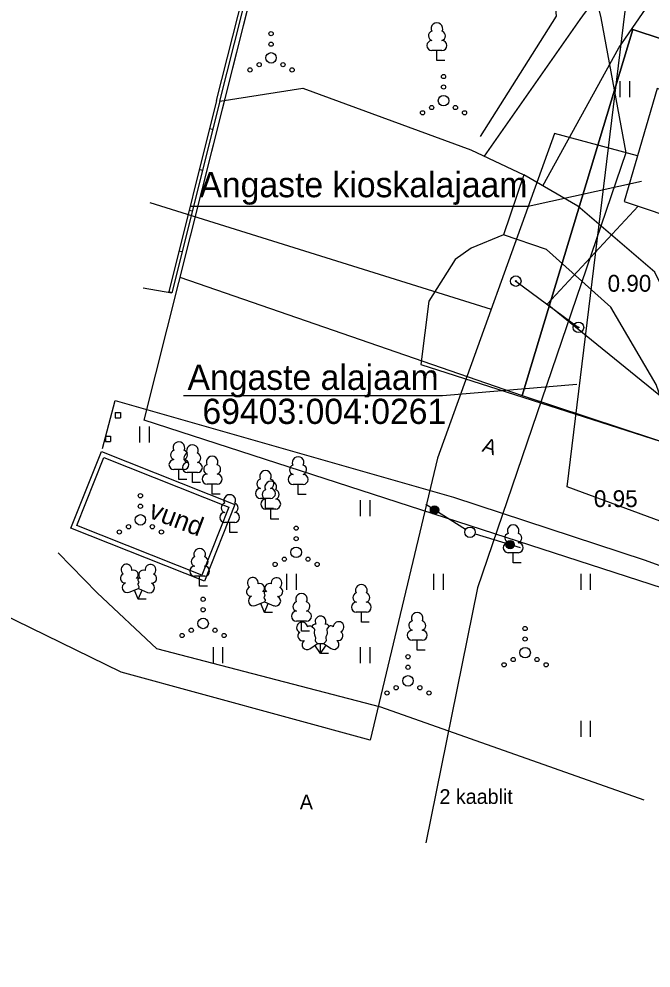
# Model space of a CAD drawing. Extents: x 639606 to 640670, y 6454775 to 6455795.
# Drawn here: x 640223.54 to 640253.62, y 6455038.12 to 6455083.28 of the extents above; entities that cross this region are included whole.
import ezdxf

# ---------------------------------------------------------------- set-up
doc = ezdxf.new("R2010")
doc.units = 0
for name, color, linetype in [('AED', 7, 'Continuous'), ('HALJASTUS', 7, 'Continuous'), ('HOONE', 7, 'Continuous'), ('KPOHULIIN', 7, 'Continuous'), ('MOOTPIIR', 7, 'Continuous'), ('MPKAABEL', 7, 'Continuous'), ('PIIR', 7, 'Continuous'), ('POST', 7, 'Continuous'), ('PUU', 7, 'Continuous'), ('SIOHULIIN', 7, 'Continuous'), ('TEE', 7, 'Continuous')]:
    doc.layers.add(name, color=color, linetype=linetype)

msp = doc.modelspace()

# ---------------------------------------------------------------- linework, layer by layer
at = {"layer": 'AED'}
for p, q in [((640232.944, 6455079.406), (640230.663, 6455070.291)), ((640233.09, 6455079.37), (640230.809, 6455070.255)), ((640232.751, 6455078.016), (640232.606, 6455078.052)), ((640232.266, 6455076.076), (640232.12, 6455076.112)), ((640231.78, 6455074.135), (640231.635, 6455074.172)), ((640231.295, 6455072.195), (640231.149, 6455072.232)), ((640230.809, 6455070.255), (640230.663, 6455070.291)), ((640228.114, 6455064.547), (640228.114, 6455064.297)), ((640228.114, 6455064.547), (640228.364, 6455064.547)), ((640228.364, 6455064.547), (640228.364, 6455064.297)), ((640228.114, 6455064.297), (640228.364, 6455064.297)), ((640227.648, 6455063.426), (640227.648, 6455063.176)), ((640227.648, 6455063.426), (640227.898, 6455063.426)), ((640227.898, 6455063.426), (640227.898, 6455063.176)), ((640227.648, 6455063.176), (640227.898, 6455063.176))]:
    msp.add_line(p, q, dxfattribs=at)
for points in [[(640232.945, 6455079.407), (640236.825, 6455094.723), (640250.156, 6455147.063), (640252.276, 6455155.914), (640253.917, 6455162.255), (640250.244, 6455166.968), (640239.575, 6455172.671), (640226.052, 6455179.781), (640220.939, 6455182.404)], [(640233.09, 6455079.37), (640236.97, 6455094.686), (640250.302, 6455147.027), (640252.422, 6455155.878), (640254.081, 6455162.289), (640250.343, 6455167.085), (640239.645, 6455172.804), (640226.121, 6455179.914), (640221.001, 6455182.541)]]:
    msp.add_lwpolyline(points, dxfattribs=at)
at = {"layer": 'HALJASTUS'}
for p, q in [((640252.14, 6455080.324), (640252.14, 6455079.563)), ((640252.595, 6455080.324), (640252.595, 6455079.563)), ((640229.272, 6455063.881), (640229.272, 6455063.119)), ((640229.728, 6455063.881), (640229.728, 6455063.119)), ((640239.772, 6455060.381), (640239.772, 6455059.619)), ((640240.228, 6455060.381), (640240.228, 6455059.619)), ((640236.272, 6455056.881), (640236.272, 6455056.119)), ((640236.728, 6455056.881), (640236.728, 6455056.119)), ((640243.272, 6455056.881), (640243.272, 6455056.119)), ((640243.728, 6455056.881), (640243.728, 6455056.119)), ((640250.272, 6455056.881), (640250.272, 6455056.119)), ((640250.728, 6455056.881), (640250.728, 6455056.119)), ((640232.772, 6455053.381), (640232.772, 6455052.619)), ((640233.228, 6455053.381), (640233.228, 6455052.619)), ((640239.772, 6455053.381), (640239.772, 6455052.619)), ((640240.228, 6455053.381), (640240.228, 6455052.619)), ((640250.272, 6455049.881), (640250.272, 6455049.119)), ((640250.728, 6455049.881), (640250.728, 6455049.119))]:
    msp.add_line(p, q, dxfattribs=at)
msp.add_lwpolyline([(640245.506, 6455077.692), (640249.119, 6455083.408), (640248.773, 6455087.521), (640249.336, 6455094.632), (640247.877, 6455097.127), (640247.281, 6455102.369), (640249.166, 6455108.9), (640247.941, 6455119.95), (640247.921, 6455128.717), (640246.774, 6455133.007)], dxfattribs=at)
for centre, radius in [((640235.535, 6455082.58), 0.1), ((640235.535, 6455082.08), 0.1), ((640235.535, 6455081.43), 0.25), ((640234.97, 6455081.105), 0.1), ((640236.1, 6455081.105), 0.1), ((640234.535, 6455080.855), 0.1), ((640236.535, 6455080.855), 0.1), ((640243.744, 6455080.541), 0.1), ((640243.744, 6455080.041), 0.1), ((640243.744, 6455079.391), 0.25), ((640242.744, 6455078.816), 0.1), ((640243.179, 6455079.066), 0.1), ((640244.309, 6455079.066), 0.1), ((640244.744, 6455078.816), 0.1), ((640229.316, 6455060.591), 0.1), ((640229.316, 6455060.091), 0.1), ((640229.316, 6455059.441), 0.25), ((640228.316, 6455058.866), 0.1), ((640228.751, 6455059.116), 0.1), ((640229.881, 6455059.116), 0.1), ((640230.316, 6455058.866), 0.1), ((640236.729, 6455059.048), 0.1), ((640236.729, 6455058.548), 0.1), ((640236.729, 6455057.898), 0.25), ((640236.164, 6455057.573), 0.1), ((640237.294, 6455057.573), 0.1), ((640235.729, 6455057.323), 0.1), ((640237.729, 6455057.323), 0.1), ((640232.301, 6455055.665), 0.1), ((640232.301, 6455055.165), 0.1), ((640232.301, 6455054.515), 0.25), ((640231.301, 6455053.94), 0.1), ((640231.736, 6455054.19), 0.1), ((640232.866, 6455054.19), 0.1), ((640233.301, 6455053.94), 0.1), ((640247.625, 6455054.272), 0.1), ((640247.625, 6455053.772), 0.1), ((640247.625, 6455053.122), 0.25), ((640242.053, 6455052.929), 0.1), ((640246.625, 6455052.547), 0.1), ((640247.06, 6455052.797), 0.1), ((640248.19, 6455052.797), 0.1), ((640248.625, 6455052.547), 0.1), ((640242.053, 6455052.429), 0.1), ((640242.053, 6455051.779), 0.25), ((640241.053, 6455051.204), 0.1), ((640241.488, 6455051.454), 0.1), ((640242.618, 6455051.454), 0.1), ((640243.053, 6455051.204), 0.1)]:
    msp.add_circle(centre, radius, dxfattribs=at)
at = {"layer": 'HOONE'}
for points in [[(640259.832, 6455077.996), (640253.911, 6455079.978), (640252.343, 6455074.594), (640258.264, 6455072.612), (640259.832, 6455077.996)], [(640231.702, 6455074.372), (640247.779, 6455074.372), (640253.163, 6455075.561)], [(640233.81, 6455060.171), (640232.36, 6455056.527), (640226.007, 6455059.054), (640227.457, 6455062.698), (640233.81, 6455060.171)], [(640233.52, 6455060.046), (640232.235, 6455056.817), (640226.297, 6455059.179), (640227.582, 6455062.408), (640233.52, 6455060.046)]]:
    msp.add_lwpolyline(points, dxfattribs=at)
at = {"layer": 'KPOHULIIN'}
msp.add_lwpolyline([(640339.365, 6454952.002), (640301.742, 6455026.618), (640248.672, 6455069.705), (640253.003, 6455074.373)], dxfattribs=at)
at = {"layer": 'MOOTPIIR'}
msp.add_lwpolyline([(640346.658, 6454983.771), (640351.148, 6455023.534), (640249.625, 6455061.013), (640253.34, 6455091.476), (640243.186, 6455127.8), (640249.625, 6455164.125), (640173.674, 6455198.963)], dxfattribs=at)
at = {"layer": 'MPKAABEL'}
msp.add_line((640229.764, 6455074.546), (640246.011, 6455069.469), dxfattribs=at)
for points in [[(640240.443, 6455108.134), (640242.778, 6455106.189), (640246.162, 6455100.478), (640248.302, 6455096.587), (640249.524, 6455091.573), (640250.571, 6455086.026), (640251.23, 6455083.339), (640252.427, 6455076.912)], [(640252.975, 6455076.764), (640249.018, 6455077.83), (640243.463, 6455062.382), (640240.245, 6455048.953), (640228.398, 6455052.198), (640221.218, 6455055.693), (640215.611, 6455060.286), (640208.097, 6455066.757), (640195.421, 6455072.308), (640175.275, 6455077.439), (640163.214, 6455082.258), (640148.371, 6455088.659), (640142.146, 6455091.892), (640146.178, 6455103.309)], [(640252.427, 6455076.912), (640245.352, 6455056.206), (640242.904, 6455044.068)]]:
    msp.add_lwpolyline(points, dxfattribs=at)
at = {"layer": 'PIIR'}
for points in [[(640220.95, 6455182.86), (640250.42, 6455167.53), (640254.29, 6455162.67), (640231.2, 6455070.99), (640247.49, 6455065.36), (640252.76, 6455082.78), (640262.71, 6455079.5), (640256.86, 6455062.27), (640313.27, 6455041.84), (640266.62, 6455146.66), (640228.06, 6455275.75), (640184.37, 6455492.9)], [(640231.372, 6455065.36), (640243.692, 6455065.36), (640250.092, 6455065.893)]]:
    msp.add_lwpolyline(points, dxfattribs=at)
for points in [[(640250.42, 6455167.53), (640220.95, 6455182.86), (640173.43, 6455202.17), (640064.91, 6455229.93), (640048.48, 6455202.37), (640035.37, 6455134.35), (640088.84, 6455112.08), (640115.58, 6455087.97), (640128.83, 6455064.66), (640115.24, 6454962.36), (640346.71, 6454862.78), (640316.28, 6455033.48), (640279.08, 6455046.98), (640257.06, 6455055.26), (640229.49, 6455064.18), (640254.29, 6455162.67)], [(640247.49, 6455065.36), (640256.86, 6455062.27), (640262.71, 6455079.5), (640252.76, 6455082.78)]]:
    msp.add_lwpolyline(points, close=True, dxfattribs=at)
at = {"layer": 'POST'}
msp.add_line((640247.181, 6455070.806), (640250.164, 6455068.604), dxfattribs=at)
for centre, radius in [((640247.181, 6455070.806), 0.25), ((640247.181, 6455070.806), 0.0234), ((640250.164, 6455068.604), 0.25), ((640250.164, 6455068.604), 0.0234), ((640245.004, 6455058.853), 0.25)]:
    msp.add_circle(centre, radius, dxfattribs=at)
at = {"layer": 'PUU'}
for p, q in [((640243.668, 6455081.777), (640243.188, 6455081.777)), ((640243.428, 6455081.302), (640243.428, 6455081.777)), ((640243.808, 6455081.302), (640243.428, 6455081.302)), ((640231.391, 6455061.834), (640230.911, 6455061.834)), ((640231.151, 6455061.359), (640231.151, 6455061.834)), ((640232.029, 6455061.695), (640231.549, 6455061.695)), ((640231.789, 6455061.22), (640231.789, 6455061.695)), ((640231.531, 6455061.359), (640231.151, 6455061.359)), ((640232.169, 6455061.22), (640231.789, 6455061.22)), ((640232.971, 6455061.147), (640232.491, 6455061.147)), ((640232.731, 6455060.672), (640232.731, 6455061.147)), ((640237.061, 6455061.128), (640236.581, 6455061.128)), ((640236.821, 6455060.653), (640236.821, 6455061.128)), ((640233.111, 6455060.672), (640232.731, 6455060.672)), ((640235.507, 6455060.463), (640235.027, 6455060.463)), ((640235.267, 6455059.988), (640235.267, 6455060.463)), ((640237.201, 6455060.653), (640236.821, 6455060.653)), ((640235.647, 6455059.988), (640235.267, 6455059.988)), ((640235.757, 6455059.957), (640235.277, 6455059.957)), ((640235.517, 6455059.482), (640235.517, 6455059.957)), ((640235.897, 6455059.482), (640235.517, 6455059.482)), ((640233.805, 6455059.32), (640233.325, 6455059.32)), ((640233.565, 6455058.845), (640233.565, 6455059.32)), ((640233.945, 6455058.845), (640233.565, 6455058.845)), ((640247.3, 6455057.881), (640246.82, 6455057.881)), ((640247.06, 6455057.406), (640247.06, 6455057.881)), ((640247.44, 6455057.406), (640247.06, 6455057.406)), ((640232.376, 6455056.763), (640231.896, 6455056.763)), ((640232.136, 6455056.288), (640232.136, 6455056.763)), ((640232.516, 6455056.288), (640232.136, 6455056.288)), ((640228.775, 6455055.997), (640229.22, 6455056.172)), ((640229.215, 6455055.662), (640229.04, 6455056.102)), ((640229.215, 6455055.662), (640229.395, 6455056.102)), ((640229.22, 6455056.172), (640229.66, 6455055.992)), ((640229.595, 6455055.662), (640229.215, 6455055.662)), ((640234.781, 6455055.364), (640235.226, 6455055.539)), ((640235.221, 6455055.029), (640235.046, 6455055.469)), ((640235.221, 6455055.029), (640235.401, 6455055.469)), ((640235.226, 6455055.539), (640235.666, 6455055.359)), ((640235.601, 6455055.029), (640235.221, 6455055.029)), ((640240.071, 6455055.049), (640239.591, 6455055.049)), ((640239.831, 6455054.574), (640239.831, 6455055.049)), ((640237.221, 6455054.62), (640236.741, 6455054.62)), ((640236.981, 6455054.145), (640236.981, 6455054.62)), ((640240.211, 6455054.574), (640239.831, 6455054.574)), ((640237.361, 6455054.145), (640236.981, 6455054.145)), ((640237.379, 6455053.308), (640237.739, 6455053.563)), ((640237.739, 6455053.563), (640238.034, 6455053.563)), ((640237.889, 6455053.088), (640237.889, 6455053.563)), ((640238.034, 6455053.563), (640238.394, 6455053.318)), ((640242.731, 6455053.713), (640242.251, 6455053.713)), ((640242.491, 6455053.238), (640242.491, 6455053.713)), ((640237.889, 6455053.088), (640237.614, 6455053.473)), ((640237.889, 6455053.088), (640238.159, 6455053.478)), ((640238.269, 6455053.088), (640237.889, 6455053.088)), ((640242.871, 6455053.238), (640242.491, 6455053.238))]:
    msp.add_line(p, q, dxfattribs=at)
for points in [[(640229.22, 6455056.667), (640229.2, 6455056.592), (640229.2, 6455056.572), (640229.21, 6455056.542), (640229.23, 6455056.507), (640229.235, 6455056.487), (640229.22, 6455056.452), (640229.195, 6455056.402), (640229.19, 6455056.377), (640229.195, 6455056.362), (640229.205, 6455056.332), (640229.24, 6455056.272), (640229.245, 6455056.252), (640229.24, 6455056.232), (640229.225, 6455056.197), (640229.22, 6455056.172)], [(640235.226, 6455056.034), (640235.206, 6455055.959), (640235.206, 6455055.939), (640235.216, 6455055.909), (640235.236, 6455055.874), (640235.241, 6455055.854), (640235.226, 6455055.819), (640235.201, 6455055.769), (640235.196, 6455055.744), (640235.201, 6455055.729), (640235.211, 6455055.699), (640235.246, 6455055.639), (640235.251, 6455055.619), (640235.246, 6455055.599), (640235.231, 6455055.564), (640235.226, 6455055.539)], [(640237.476, 6455054.375), (640237.579, 6455054.273), (640237.594, 6455054.243), (640237.594, 6455054.188), (640237.579, 6455054.098), (640237.579, 6455054.053), (640237.599, 6455053.973), (640237.639, 6455053.883), (640237.649, 6455053.838), (640237.644, 6455053.793), (640237.629, 6455053.728), (640237.629, 6455053.698), (640237.649, 6455053.658), (640237.674, 6455053.628), (640237.739, 6455053.563)], [(640238.293, 6455054.389), (640238.199, 6455054.273), (640238.184, 6455054.243), (640238.184, 6455054.188), (640238.199, 6455054.098), (640238.204, 6455054.053), (640238.184, 6455053.973), (640238.144, 6455053.883), (640238.134, 6455053.838), (640238.139, 6455053.793), (640238.154, 6455053.728), (640238.154, 6455053.698), (640238.134, 6455053.658), (640238.109, 6455053.628), (640238.039, 6455053.563)]]:
    msp.add_lwpolyline(points, dxfattribs=at)
for centre, radius, start, end in [((640243.428, 6455082.822), 0.277, 332.5799, 207.4201), ((640243.258, 6455082.475), 0.233, 109.0217, 253.1415), ((640243.598, 6455082.475), 0.233, 286.8508, 70.9859), ((640243.191, 6455082.014), 0.238, 90.0016, 269.3953), ((640243.665, 6455082.014), 0.238, 270.6047, 89.9984), ((640231.151, 6455062.879), 0.277, 332.5799, 207.4201), ((640231.789, 6455062.74), 0.277, 332.5799, 207.4201), ((640230.981, 6455062.532), 0.233, 109.0217, 253.1415), ((640231.619, 6455062.393), 0.233, 109.0217, 253.1415), ((640231.321, 6455062.532), 0.233, 286.8508, 70.9859), ((640231.959, 6455062.393), 0.233, 286.8508, 70.9859), ((640230.914, 6455062.071), 0.238, 90.0016, 269.3953), ((640231.552, 6455061.932), 0.238, 90.0016, 269.3953), ((640231.388, 6455062.071), 0.238, 270.6047, 89.9984), ((640232.026, 6455061.932), 0.238, 270.6047, 89.9984), ((640232.731, 6455062.192), 0.277, 332.5799, 207.4201), ((640236.821, 6455062.173), 0.277, 332.5799, 207.4201), ((640232.494, 6455061.384), 0.238, 90.0016, 269.3953), ((640232.561, 6455061.845), 0.233, 109.0217, 253.1415), ((640232.901, 6455061.845), 0.233, 286.8508, 70.9859), ((640232.968, 6455061.384), 0.238, 270.6047, 89.9984), ((640235.267, 6455061.508), 0.277, 332.5799, 207.4201), ((640236.651, 6455061.826), 0.233, 109.0217, 253.1415), ((640236.991, 6455061.826), 0.233, 286.8508, 70.9859), ((640235.097, 6455061.161), 0.233, 109.0217, 253.1415), ((640235.517, 6455061.002), 0.277, 332.5799, 207.4201), ((640235.437, 6455061.161), 0.233, 286.8508, 70.9859), ((640236.584, 6455061.365), 0.238, 90.0016, 269.3953), ((640237.058, 6455061.365), 0.238, 270.6047, 89.9984), ((640235.03, 6455060.7), 0.238, 90.0016, 269.3953), ((640235.347, 6455060.655), 0.233, 109.0217, 253.1415), ((640235.504, 6455060.7), 0.238, 270.6047, 89.9984), ((640235.687, 6455060.655), 0.233, 286.8508, 70.9859), ((640233.565, 6455060.365), 0.277, 332.5799, 207.4201), ((640235.28, 6455060.194), 0.238, 90.0016, 269.3953), ((640235.754, 6455060.194), 0.238, 270.6047, 89.9984), ((640233.395, 6455060.018), 0.233, 109.0217, 253.1415), ((640233.735, 6455060.018), 0.233, 286.8508, 70.9859), ((640233.328, 6455059.557), 0.238, 90.0016, 269.3953), ((640233.802, 6455059.557), 0.238, 270.6047, 89.9984), ((640247.06, 6455058.926), 0.277, 332.5799, 207.4201), ((640246.89, 6455058.579), 0.233, 109.0217, 253.1415), ((640247.23, 6455058.579), 0.233, 286.8508, 70.9859), ((640232.136, 6455057.808), 0.277, 332.5799, 207.4201), ((640246.823, 6455058.118), 0.238, 90.0016, 269.3953), ((640247.297, 6455058.118), 0.238, 270.6047, 89.9984), ((640231.966, 6455057.461), 0.233, 109.0217, 253.1415), ((640232.306, 6455057.461), 0.233, 286.8508, 70.9859), ((640228.658, 6455057.076), 0.256, 111.5027, 232.5173), ((640228.658, 6455057.076), 0.256, 350.4856, 111.5002), ((640229.794, 6455057.067), 0.256, 67.6168, 188.6314), ((640229.794, 6455057.067), 0.256, 306.5997, 67.6143), ((640231.899, 6455057), 0.238, 90.0016, 269.3953), ((640232.373, 6455057), 0.238, 270.6047, 89.9984), ((640228.584, 6455056.665), 0.224, 111.4304, 274.4987), ((640228.993, 6455056.826), 0.224, 308.5041, 111.5725), ((640229.219, 6455056.429), 0.237, 66.7655, 111.5015), ((640229.456, 6455056.821), 0.225, 67.7016, 230.5126), ((640229.861, 6455056.655), 0.224, 264.6183, 67.6866), ((640234.664, 6455056.443), 0.256, 111.5027, 232.5173), ((640234.664, 6455056.443), 0.256, 350.4856, 111.5002), ((640235.8, 6455056.434), 0.256, 67.6168, 188.6314), ((640235.8, 6455056.434), 0.256, 306.5997, 67.6143), ((640228.689, 6455056.22), 0.237, 111.5014, 291.5004), ((640229.75, 6455056.212), 0.237, 247.6166, 67.6155), ((640234.59, 6455056.032), 0.224, 111.4304, 274.4987), ((640234.999, 6455056.193), 0.224, 308.5041, 111.5725), ((640235.462, 6455056.188), 0.225, 67.7016, 230.5126), ((640235.867, 6455056.022), 0.224, 264.6183, 67.6866), ((640239.831, 6455056.094), 0.277, 332.5799, 207.4201), ((640234.695, 6455055.587), 0.237, 111.5014, 291.5004), ((640235.225, 6455055.796), 0.237, 66.7655, 111.5015), ((640235.756, 6455055.579), 0.237, 247.6166, 67.6155), ((640236.981, 6455055.665), 0.277, 332.5799, 207.4201), ((640239.661, 6455055.747), 0.233, 109.0217, 253.1415), ((640240.001, 6455055.747), 0.233, 286.8508, 70.9859), ((640236.811, 6455055.318), 0.233, 109.0217, 253.1415), ((640237.151, 6455055.318), 0.233, 286.8508, 70.9859), ((640239.594, 6455055.286), 0.238, 90.0016, 269.3953), ((640240.068, 6455055.286), 0.238, 270.6047, 89.9984), ((640236.744, 6455054.857), 0.238, 90.0016, 269.3953), ((640237.218, 6455054.857), 0.238, 270.6047, 89.9984), ((640237.889, 6455054.608), 0.256, 90.0013, 211.0159), ((640237.889, 6455054.608), 0.256, 328.9841, 89.9987), ((640242.491, 6455054.758), 0.277, 332.5799, 207.4201), ((640237.006, 6455054.325), 0.256, 125.5389, 246.5536), ((640237.006, 6455054.325), 0.256, 4.5218, 125.5364), ((640237.392, 6455054.192), 0.202, 65.2382, 130.7412), ((640237.652, 6455054.276), 0.202, 84.7965, 150.2995), ((640238.127, 6455054.276), 0.202, 34.3857, 95.2035), ((640238.365, 6455054.201), 0.202, 50.3173, 111.1351), ((640238.749, 6455054.341), 0.256, 55.522, 176.5367), ((640238.749, 6455054.341), 0.256, 294.5049, 55.5195), ((640242.321, 6455054.411), 0.233, 109.0217, 253.1415), ((640242.661, 6455054.411), 0.233, 286.8508, 70.9859), ((640237.034, 6455053.908), 0.224, 125.4667, 288.5349), ((640238.729, 6455053.923), 0.224, 252.5235, 55.5918), ((640242.254, 6455053.95), 0.238, 90.0016, 269.3953), ((640242.728, 6455053.95), 0.238, 270.6047, 89.9984), ((640237.243, 6455053.502), 0.237, 125.5377, 305.5366), ((640238.527, 6455053.514), 0.237, 235.5219, 55.5208)]:
    msp.add_arc(centre, radius, start, end, dxfattribs=at)
at = {"layer": 'SIOHULIIN'}
for p, q in [((640244.792, 6455058.986), (640242.893, 6455060.176)), ((640245.004, 6455058.853), (640245.004, 6455058.853)), ((640245.004, 6455058.853), (640245.004, 6455058.853)), ((640245.243, 6455058.78), (640247.386, 6455058.123))]:
    msp.add_line(p, q, dxfattribs=at)
for centre, radius in [((640243.314, 6455059.912), 0.199), ((640243.314, 6455059.912), 0.19), ((640243.314, 6455059.912), 0.18), ((640243.314, 6455059.912), 0.171), ((640243.314, 6455059.912), 0.162), ((640243.314, 6455059.912), 0.152), ((640243.314, 6455059.912), 0.143), ((640243.314, 6455059.912), 0.133), ((640243.314, 6455059.912), 0.124), ((640243.314, 6455059.912), 0.114), ((640243.314, 6455059.912), 0.105), ((640243.314, 6455059.912), 0.0953), ((640243.314, 6455059.912), 0.0858), ((640243.314, 6455059.912), 0.0763), ((640243.314, 6455059.912), 0.0669), ((640243.314, 6455059.912), 0.0574), ((640243.314, 6455059.912), 0.0479), ((640243.314, 6455059.912), 0.0385), ((640243.314, 6455059.912), 0.029), ((640243.314, 6455059.912), 0.0195), ((640243.314, 6455059.912), 0.0101), ((640243.314, 6455059.912), 0.00061), ((640246.911, 6455058.269), 0.199), ((640246.911, 6455058.269), 0.19), ((640246.911, 6455058.269), 0.18), ((640246.911, 6455058.269), 0.171), ((640246.911, 6455058.269), 0.162), ((640246.911, 6455058.269), 0.152), ((640246.911, 6455058.269), 0.143), ((640246.911, 6455058.269), 0.133), ((640246.911, 6455058.269), 0.124), ((640246.911, 6455058.269), 0.114), ((640246.911, 6455058.269), 0.105), ((640246.911, 6455058.269), 0.0953), ((640246.911, 6455058.269), 0.0858), ((640246.911, 6455058.269), 0.0763), ((640246.911, 6455058.269), 0.0669), ((640246.911, 6455058.269), 0.0574), ((640246.911, 6455058.269), 0.0479), ((640246.911, 6455058.269), 0.0385), ((640246.911, 6455058.269), 0.029), ((640246.911, 6455058.269), 0.0195), ((640246.911, 6455058.269), 0.0101), ((640246.911, 6455058.269), 0.00061)]:
    msp.add_circle(centre, radius, dxfattribs=at)
at = {"layer": 'TEE'}
for points in [[(640245.687, 6455076.754), (640250.25, 6455083.253), (640256.401, 6455091.697), (640263.534, 6455098.184), (640270.455, 6455103.42)], [(640248.463, 6455075.347), (640252.094, 6455081.906), (640257.895, 6455090.339), (640264.469, 6455096.557), (640271.56, 6455102.067)], [(640233.09, 6455079.37), (640237.052, 6455079.988), (640245.039, 6455077.059), (640247.572, 6455075.869), (640246.602, 6455073.015), (640245.059, 6455072.379), (640244.302, 6455071.828), (640243.041, 6455069.846), (640242.662, 6455066.829), (640254.889, 6455062.918), (640258.883, 6455061.384), (640265.159, 6455059.361), (640280.322, 6455053.157), (640295.906, 6455047.482), (640313.591, 6455040.897), (640331.46, 6455034.449), (640348.597, 6455027.654), (640366.569, 6455021.514), (640367.282, 6455023.585), (640370.713, 6455022.216), (640370.951, 6455020.155), (640375.004, 6455018.329)], [(640258.883, 6455061.384), (640256.409, 6455065.997), (640253.794, 6455071.238), (640250.135, 6455074.366), (640247.572, 6455075.869)], [(640254.889, 6455062.918), (640253.869, 6455065.886), (640251.71, 6455069.573), (640248.646, 6455072.314), (640246.602, 6455073.015)], [(640229.451, 6455070.478), (640230.809, 6455070.255)], [(640227.51, 6455062.832), (640228.12, 6455065.12), (640244.223, 6455060.516), (640253.298, 6455057.539), (640263.21, 6455053.945), (640277.485, 6455048.381), (640294.749, 6455041.926), (640311.474, 6455035.994), (640329.96, 6455029.232), (640346.942, 6455023.319), (640370.085, 6455014.569), (640375.325, 6455012.637)], [(640253.299, 6455046.099), (640240.758, 6455050.522), (640230.101, 6455053.3), (640227.251, 6455055.964), (640225.407, 6455057.868)]]:
    msp.add_lwpolyline(points, dxfattribs=at)

# ---------------------------------------------------------------- texts
at = {"layer": 'HOONE'}
msp.add_text('Angaste kioskalajaam', height=1.2, dxfattribs=at).set_placement((640232.125, 6455074.796))
msp.add_text('vund', height=0.9, rotation=339.3869, dxfattribs=at).set_placement((640229.656, 6455059.562))
at = {"layer": 'MPKAABEL'}
for s, height, p in [('0.90', 0.8, (640251.551, 6455070.3)), ('0.95', 0.8, (640250.899, 6455060.051)), ('2 kaablit', 0.7, (640243.551, 6455045.925))]:
    msp.add_text(s, height=height, dxfattribs=at).set_placement(p)
at = {"layer": 'PIIR'}
for s, p in [('Angaste alajaam', (640231.558, 6455065.63)), ('69403:004:0261', (640232.269, 6455064.008))]:
    msp.add_text(s, height=1.2, dxfattribs=at).set_placement(p)
at = {"layer": 'TEE'}
msp.add_text('A', height=0.7, rotation=341.764, dxfattribs=at).set_placement((640245.538, 6455062.708))
msp.add_text('A', height=0.7, dxfattribs=at).set_placement((640236.903, 6455045.668))

doc.saveas('drawing.dxf')
